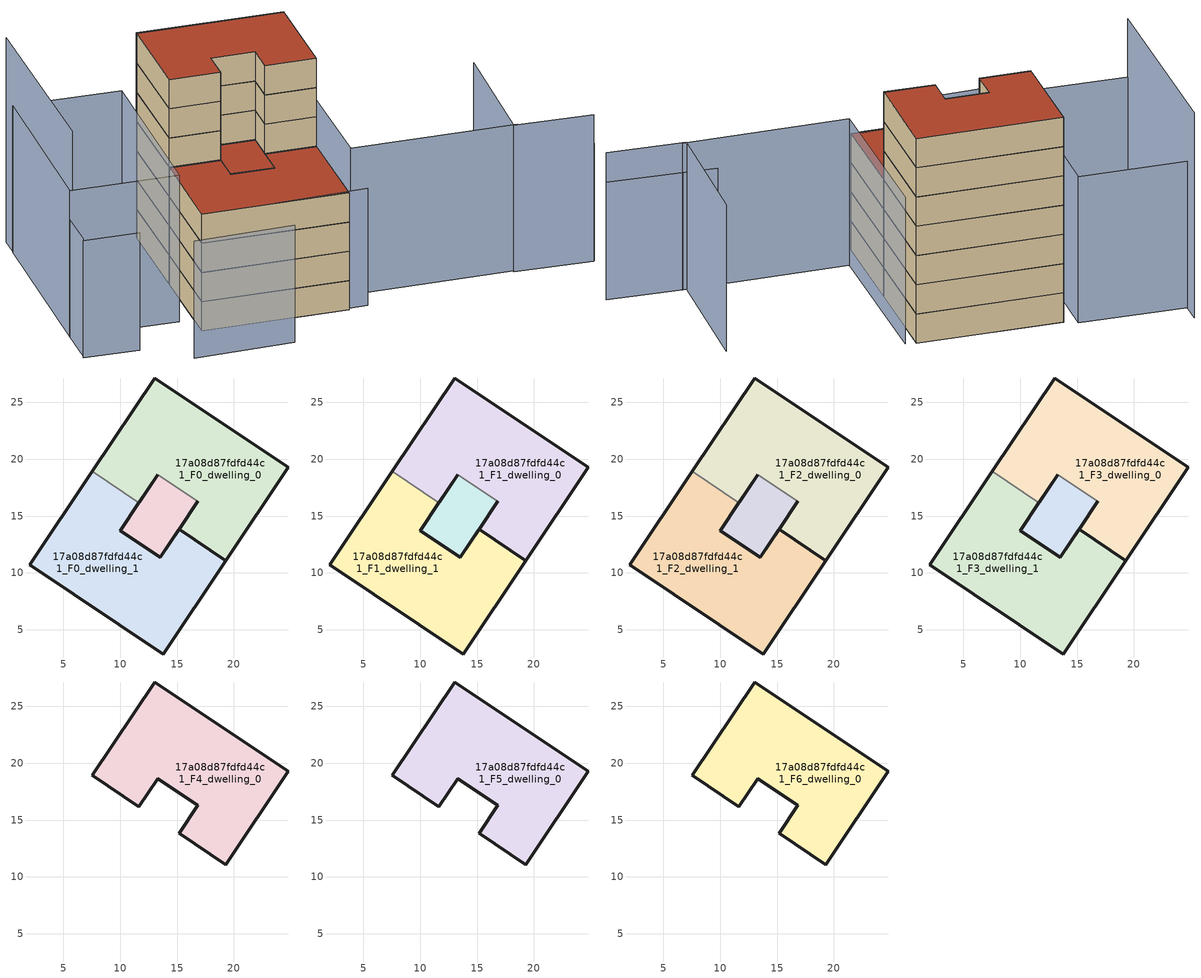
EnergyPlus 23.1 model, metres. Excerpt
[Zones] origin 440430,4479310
17a08d87fdfd44c1_F0_dwelling_0
 floor ground (EU_floor_Construction): 19.29,11.08 24.77,19.28 13.02,27.13 7.54,18.93 11.65,16.18 13.3,18.64 16.82,16.29 15.18,13.82 z0
 wall outside (EU_wall_Construction): 13.3,18.64 11.65,16.18 / 7.54,18.93 13.02,27.13 24.77,19.28 19.29,11.08 15.18,13.82 16.82,16.29 z0:3
 wall to 17a08d87fdfd44c1_F0_circulation (EU_wall_Construction): 16.82,16.29 13.3,18.64 z0:3
 wall to 17a08d87fdfd44c1_F0_dwelling_1 (EU_wall_Construction): 11.65,16.18 7.54,18.93 z0:3
17a08d87fdfd44c1_F0_dwelling_1
 floor ground (EU_floor_Construction): 13.81,2.87 19.29,11.08 15.18,13.82 13.53,11.36 10.01,13.72 11.65,16.18 7.54,18.93 2.06,10.72 z0
 wall outside (EU_wall_Construction): 11.65,16.18 10.01,13.72 13.53,11.36 15.18,13.82 19.29,11.08 13.81,2.87 2.06,10.72 7.54,18.93 z0:3
17a08d87fdfd44c1_F0_circulation
 floor ground (EU_floor_Construction): 13.53,11.36 16.82,16.29 13.3,18.64 10.01,13.72 z0
 wall outside (EU_wall_Construction): 16.82,16.29 13.53,11.36 10.01,13.72 13.3,18.64 z0:3
17a08d87fdfd44c1_F1_dwelling_0
 floor to 17a08d87fdfd44c1_F0_dwelling_0 (EU_floor_Construction): 19.29,11.08 24.77,19.28 13.02,27.13 7.54,18.93 11.65,16.18 13.3,18.64 16.82,16.29 15.18,13.82 z3
 wall outside (EU_wall_Construction): 13.3,18.64 11.65,16.18 / 7.54,18.93 13.02,27.13 24.77,19.28 19.29,11.08 15.18,13.82 16.82,16.29 z3:6
 wall to 17a08d87fdfd44c1_F1_circulation (EU_wall_Construction): 16.82,16.29 13.3,18.64 z3:6
 wall to 17a08d87fdfd44c1_F1_dwelling_1 (EU_wall_Construction): 11.65,16.18 7.54,18.93 z3:6
17a08d87fdfd44c1_F1_dwelling_1
 floor to 17a08d87fdfd44c1_F0_dwelling_1 (EU_floor_Construction): 13.81,2.87 19.29,11.08 15.18,13.82 13.53,11.36 10.01,13.72 11.65,16.18 7.54,18.93 2.06,10.72 z3
 wall outside (EU_wall_Construction): 11.65,16.18 10.01,13.72 13.53,11.36 15.18,13.82 19.29,11.08 13.81,2.87 2.06,10.72 7.54,18.93 z3:6
17a08d87fdfd44c1_F1_circulation
 floor to 17a08d87fdfd44c1_F0_circulation (EU_floor_Construction): 13.53,11.36 16.82,16.29 13.3,18.64 10.01,13.72 z3
 wall outside (EU_wall_Construction): 16.82,16.29 13.53,11.36 10.01,13.72 13.3,18.64 z3:6
17a08d87fdfd44c1_F2_dwelling_0
 floor to 17a08d87fdfd44c1_F1_dwelling_0 (EU_floor_Construction): 19.29,11.08 24.77,19.28 13.02,27.13 7.54,18.93 11.65,16.18 13.3,18.64 16.82,16.29 15.18,13.82 z6
 wall outside (EU_wall_Construction): 13.3,18.64 11.65,16.18 / 7.54,18.93 13.02,27.13 24.77,19.28 19.29,11.08 15.18,13.82 16.82,16.29 z6:9
 wall to 17a08d87fdfd44c1_F2_circulation (EU_wall_Construction): 16.82,16.29 13.3,18.64 z6:9
 wall to 17a08d87fdfd44c1_F2_dwelling_1 (EU_wall_Construction): 11.65,16.18 7.54,18.93 z6:9
17a08d87fdfd44c1_F2_dwelling_1
 floor to 17a08d87fdfd44c1_F1_dwelling_1 (EU_floor_Construction): 13.81,2.87 19.29,11.08 15.18,13.82 13.53,11.36 10.01,13.72 11.65,16.18 7.54,18.93 2.06,10.72 z6
 wall outside (EU_wall_Construction): 11.65,16.18 10.01,13.72 13.53,11.36 15.18,13.82 19.29,11.08 13.81,2.87 2.06,10.72 7.54,18.93 z6:9
17a08d87fdfd44c1_F2_circulation
 floor to 17a08d87fdfd44c1_F1_circulation (EU_floor_Construction): 13.53,11.36 16.82,16.29 13.3,18.64 10.01,13.72 z6
 wall outside (EU_wall_Construction): 16.82,16.29 13.53,11.36 10.01,13.72 13.3,18.64 z6:9
17a08d87fdfd44c1_F3_dwelling_0
 floor to 17a08d87fdfd44c1_F2_dwelling_0 (EU_floor_Construction): 19.29,11.08 24.77,19.28 13.02,27.13 7.54,18.93 11.65,16.18 13.3,18.64 16.82,16.29 15.18,13.82 z9
 wall outside (EU_wall_Construction): 13.3,18.64 11.65,16.18 / 7.54,18.93 13.02,27.13 24.77,19.28 19.29,11.08 15.18,13.82 16.82,16.29 z9:12
 wall to 17a08d87fdfd44c1_F3_circulation (EU_wall_Construction): 16.82,16.29 13.3,18.64 z9:12
 wall to 17a08d87fdfd44c1_F3_dwelling_1 (EU_wall_Construction): 11.65,16.18 7.54,18.93 z9:12
17a08d87fdfd44c1_F3_dwelling_1
 floor to 17a08d87fdfd44c1_F2_dwelling_1 (EU_floor_Construction): 13.81,2.87 19.29,11.08 15.18,13.82 13.53,11.36 10.01,13.72 11.65,16.18 7.54,18.93 2.06,10.72 z9
 wall outside (EU_wall_Construction): 11.65,16.18 10.01,13.72 13.53,11.36 15.18,13.82 19.29,11.08 13.81,2.87 2.06,10.72 7.54,18.93 z9:12
 roof outside (EU_roof_Construction): 15.18,13.82 19.29,11.08 13.81,2.87 2.06,10.72 7.54,18.93 11.65,16.18 10.01,13.72 13.53,11.36 z12
17a08d87fdfd44c1_F3_circulation
 floor to 17a08d87fdfd44c1_F2_circulation (EU_floor_Construction): 13.53,11.36 16.82,16.29 13.3,18.64 10.01,13.72 z9
 wall outside (EU_wall_Construction): 16.82,16.29 13.53,11.36 10.01,13.72 13.3,18.64 z9:12
 roof outside (EU_roof_Construction): 16.82,16.29 13.53,11.36 10.01,13.72 13.3,18.64 z12
17a08d87fdfd44c1_F4_dwelling_0
 floor to 17a08d87fdfd44c1_F3_dwelling_0 (EU_floor_Construction): 19.29,11.08 24.77,19.28 13.02,27.13 7.54,18.93 11.65,16.18 13.3,18.64 16.82,16.29 15.18,13.82 z12
 wall outside (EU_wall_Construction): 15.18,13.82 16.82,16.29 13.3,18.64 11.65,16.18 7.54,18.93 13.02,27.13 24.77,19.28 19.29,11.08 15.18,13.82 z12:15
17a08d87fdfd44c1_F5_dwelling_0
 floor to 17a08d87fdfd44c1_F4_dwelling_0 (EU_floor_Construction): 19.29,11.08 24.77,19.28 13.02,27.13 7.54,18.93 11.65,16.18 13.3,18.64 16.82,16.29 15.18,13.82 z15
 wall outside (EU_wall_Construction): 15.18,13.82 16.82,16.29 13.3,18.64 11.65,16.18 7.54,18.93 13.02,27.13 24.77,19.28 19.29,11.08 15.18,13.82 z15:18
17a08d87fdfd44c1_F6_dwelling_0
 floor to 17a08d87fdfd44c1_F5_dwelling_0 (EU_floor_Construction): 19.29,11.08 24.77,19.28 13.02,27.13 7.54,18.93 11.65,16.18 13.3,18.64 16.82,16.29 15.18,13.82 z18
 wall outside (EU_wall_Construction): 15.18,13.82 16.82,16.29 13.3,18.64 11.65,16.18 7.54,18.93 13.02,27.13 24.77,19.28 19.29,11.08 15.18,13.82 z18:21
 roof outside (EU_roof_Construction): 24.77,19.28 19.29,11.08 15.18,13.82 16.82,16.29 13.3,18.64 11.65,16.18 7.54,18.93 13.02,27.13 z21
shading: 26.89,-2.25 35.53,-8.41 / 7.95,6.79 15.55,2.12 / -2.67,7.86 5.6,2.72 / -8.9,15.81 -4.46,12.8 / -6.37,19.41 -8.62,16.06 z0:12; 35.41,-8.45 29.21,-4.06 / 29.21,-4.06 36.8,6.67 / 29.6,-4.19 16.27,4.67 / 16.27,4.67 25.46,18.51 / -6.37,19.41 3.71,34.14 / 3.71,34.14 12.32,28.25 / 12.32,28.25 2.24,13.52 / 2.24,13.52 -6.37,19.41 z0:15; 4.88,35.86 -6.16,19.35 z0:21
[Building]
EU S2 Campaign: North Axis=0; Terrain=City; Solar Distribution=FullExterior
[Site:Location]
Madrid: Latitude=40.5; Longitude=-3.5; Time Zone=1; Elevation=609
[SizingPeriod:WeatherFileDays]
AnnualSizingPeriod: Begin Month=1; Begin Day of Month=1; End Month=12; End Day of Month=31; Day of Week for Start Day=Monday; Use Weather File Daylight Saving Period=No; Use Weather File Rain and Snow Indicators=No
[MATERIAL]
EU_InternalMass_Material: Roughness=MediumRough; Thickness=0.1; Conductivity=1; Density=1800; Specific Heat=900; Thermal Absorptance=0.9; Solar Absorptance=0.7; Visible Absorptance=0.7
[MATERIAL:NOMASS] Roughness=MediumRough; Thermal Absorptance=0.9; Solar Absorptance=0.7; Visible Absorptance=0.7
Name | Thermal Resistance
EU_wall_NoMass | 1.60022
EU_roof_NoMass | 1.57597
EU_floor_NoMass | 0.470652
[CONSTRUCTION]
EU_wall_Construction: EU_wall_NoMass
EU_roof_Construction: EU_roof_NoMass
EU_floor_Construction: EU_floor_NoMass
EU_InternalMass_Construction: EU_InternalMass_Material
[ZONE] Type=1; Multiplier=1; Ceiling Height=autocalculate; Floor Area=autocalculate; Part of Total Floor Area=Yes
Name | Volume
17a08d87fdfd44c1_F0_dwelling_0 | 380.773
17a08d87fdfd44c1_F1_dwelling_0; 17a08d87fdfd44c1_F2_dwelling_0; 17a08d87fdfd44c1_F3_dwelling_0; 17a08d87fdfd44c1_F4_dwelling_0; 17a08d87fdfd44c1_F5_dwelling_0; 17a08d87fdfd44c1_F6_dwelling_0 | 380.771
17a08d87fdfd44c1_F0_dwelling_1; 17a08d87fdfd44c1_F1_dwelling_1; 17a08d87fdfd44c1_F2_dwelling_1; 17a08d87fdfd44c1_F3_dwelling_1 | 380.766
17a08d87fdfd44c1_F0_circulation | 75.3124
17a08d87fdfd44c1_F1_circulation; 17a08d87fdfd44c1_F2_circulation; 17a08d87fdfd44c1_F3_circulation | 75.312
[INTERNALMASS] Construction=EU_InternalMass_Construction
Name | Zone or ZoneList | Surface Area
17a08d87fdfd44c1_F0_dwelling_0_EU_InternalMass | 17a08d87fdfd44c1_F0_dwelling_0 | 126.924
17a08d87fdfd44c1_F0_dwelling_1_EU_InternalMass | 17a08d87fdfd44c1_F0_dwelling_1 | 126.924
17a08d87fdfd44c1_F1_dwelling_0_EU_InternalMass | 17a08d87fdfd44c1_F1_dwelling_0 | 126.924
17a08d87fdfd44c1_F1_dwelling_1_EU_InternalMass | 17a08d87fdfd44c1_F1_dwelling_1 | 126.924
17a08d87fdfd44c1_F2_dwelling_0_EU_InternalMass | 17a08d87fdfd44c1_F2_dwelling_0 | 126.924
17a08d87fdfd44c1_F2_dwelling_1_EU_InternalMass | 17a08d87fdfd44c1_F2_dwelling_1 | 126.924
17a08d87fdfd44c1_F3_dwelling_0_EU_InternalMass | 17a08d87fdfd44c1_F3_dwelling_0 | 126.924
17a08d87fdfd44c1_F3_dwelling_1_EU_InternalMass | 17a08d87fdfd44c1_F3_dwelling_1 | 126.924
17a08d87fdfd44c1_F4_dwelling_0_EU_InternalMass | 17a08d87fdfd44c1_F4_dwelling_0 | 278.765
17a08d87fdfd44c1_F5_dwelling_0_EU_InternalMass | 17a08d87fdfd44c1_F5_dwelling_0 | 278.765
17a08d87fdfd44c1_F6_dwelling_0_EU_InternalMass | 17a08d87fdfd44c1_F6_dwelling_0 | 278.765
[OTHEREQUIPMENT] Fuel Type=Electricity; Design Level Calculation Method=Watts/Area; Power per Zone Floor Area=1; Fraction Latent=0; Fraction Radiant=0; Fraction Lost=0; Carbon Dioxide Generation Rate=0; EndUse Subcategory=EU_Step8_InternalGains
Name | Zone or ZoneList or Space or SpaceList | Schedule
EU_Step8_InternalGain_17a08d87fdfd44c1_F0_dwelling_0_f000 | 17a08d87fdfd44c1_F0_dwelling_0 | EU_Step8_GainSchedule_17a08d87fdfd44c1_F0_dwelling_0_f000
EU_Step8_InternalGain_17a08d87fdfd44c1_F0_dwelling_1_f000 | 17a08d87fdfd44c1_F0_dwelling_1 | EU_Step8_GainSchedule_17a08d87fdfd44c1_F0_dwelling_1_f000
EU_Step8_InternalGain_17a08d87fdfd44c1_F1_dwelling_0_f000 | 17a08d87fdfd44c1_F1_dwelling_0 | EU_Step8_GainSchedule_17a08d87fdfd44c1_F1_dwelling_0_f000
EU_Step8_InternalGain_17a08d87fdfd44c1_F1_dwelling_1_f000 | 17a08d87fdfd44c1_F1_dwelling_1 | EU_Step8_GainSchedule_17a08d87fdfd44c1_F1_dwelling_1_f000
EU_Step8_InternalGain_17a08d87fdfd44c1_F2_dwelling_0_f000 | 17a08d87fdfd44c1_F2_dwelling_0 | EU_Step8_GainSchedule_17a08d87fdfd44c1_F2_dwelling_0_f000
EU_Step8_InternalGain_17a08d87fdfd44c1_F2_dwelling_1_f000 | 17a08d87fdfd44c1_F2_dwelling_1 | EU_Step8_GainSchedule_17a08d87fdfd44c1_F2_dwelling_1_f000
EU_Step8_InternalGain_17a08d87fdfd44c1_F3_dwelling_0_f000 | 17a08d87fdfd44c1_F3_dwelling_0 | EU_Step8_GainSchedule_17a08d87fdfd44c1_F3_dwelling_0_f000
EU_Step8_InternalGain_17a08d87fdfd44c1_F3_dwelling_1_f000 | 17a08d87fdfd44c1_F3_dwelling_1 | EU_Step8_GainSchedule_17a08d87fdfd44c1_F3_dwelling_1_f000
EU_Step8_InternalGain_17a08d87fdfd44c1_F4_dwelling_0_f000 | 17a08d87fdfd44c1_F4_dwelling_0 | EU_Step8_GainSchedule_17a08d87fdfd44c1_F4_dwelling_0_f000
EU_Step8_InternalGain_17a08d87fdfd44c1_F5_dwelling_0_f000 | 17a08d87fdfd44c1_F5_dwelling_0 | EU_Step8_GainSchedule_17a08d87fdfd44c1_F5_dwelling_0_f000
EU_Step8_InternalGain_17a08d87fdfd44c1_F6_dwelling_0_f000 | 17a08d87fdfd44c1_F6_dwelling_0 | EU_Step8_GainSchedule_17a08d87fdfd44c1_F6_dwelling_0_f000
[ZONEINFILTRATION:DESIGNFLOWRATE] Schedule=EU_AlwaysOn; Design Flow Rate Calculation Method=Flow/Area; Flow Rate per Floor Area=0.0005; Constant Term Coefficient=1; Temperature Term Coefficient=0; Velocity Term Coefficient=0; Velocity Squared Term Coefficient=0
Name | Zone or ZoneList or Space or SpaceList
EU_Circulation_Infiltration_17a08d87fdfd44c1_F0_circulation | 17a08d87fdfd44c1_F0_circulation
EU_Circulation_Infiltration_17a08d87fdfd44c1_F1_circulation | 17a08d87fdfd44c1_F1_circulation
EU_Circulation_Infiltration_17a08d87fdfd44c1_F2_circulation | 17a08d87fdfd44c1_F2_circulation
EU_Circulation_Infiltration_17a08d87fdfd44c1_F3_circulation | 17a08d87fdfd44c1_F3_circulation
[ZONEVENTILATION:DESIGNFLOWRATE] Schedule=EU_AlwaysOn; Design Flow Rate Calculation Method=AirChanges/Hour; Air Changes per Hour=0.480704; Ventilation Type=Natural; Fan Pressure Rise=0; Fan Total Efficiency=1; Constant Term Coefficient=1; Temperature Term Coefficient=0; Velocity Term Coefficient=0; Velocity Squared Term Coefficient=0; Minimum Indoor Temperature=-100; Maximum Indoor Temperature=100; Delta Temperature=-100; Minimum Outdoor Temperature=-100; Maximum Outdoor Temperature=100; Maximum Wind Speed=40
Name | Zone or ZoneList or Space or SpaceList
EU_ConstantAir_17a08d87fdfd44c1_F0_dwelling_0 | 17a08d87fdfd44c1_F0_dwelling_0
EU_ConstantAir_17a08d87fdfd44c1_F0_dwelling_1 | 17a08d87fdfd44c1_F0_dwelling_1
EU_ConstantAir_17a08d87fdfd44c1_F1_dwelling_0 | 17a08d87fdfd44c1_F1_dwelling_0
EU_ConstantAir_17a08d87fdfd44c1_F1_dwelling_1 | 17a08d87fdfd44c1_F1_dwelling_1
EU_ConstantAir_17a08d87fdfd44c1_F2_dwelling_0 | 17a08d87fdfd44c1_F2_dwelling_0
EU_ConstantAir_17a08d87fdfd44c1_F2_dwelling_1 | 17a08d87fdfd44c1_F2_dwelling_1
EU_ConstantAir_17a08d87fdfd44c1_F3_dwelling_0 | 17a08d87fdfd44c1_F3_dwelling_0
EU_ConstantAir_17a08d87fdfd44c1_F3_dwelling_1 | 17a08d87fdfd44c1_F3_dwelling_1
EU_ConstantAir_17a08d87fdfd44c1_F4_dwelling_0 | 17a08d87fdfd44c1_F4_dwelling_0
EU_ConstantAir_17a08d87fdfd44c1_F5_dwelling_0 | 17a08d87fdfd44c1_F5_dwelling_0
EU_ConstantAir_17a08d87fdfd44c1_F6_dwelling_0 | 17a08d87fdfd44c1_F6_dwelling_0
[HVACTEMPLATE:THERMOSTAT] Constant Heating Setpoint=20; Constant Cooling Setpoint=50
EU_HeatOnly_17a08d87fdfd44c1_F0_dwelling_0; EU_HeatOnly_17a08d87fdfd44c1_F0_dwelling_1; EU_HeatOnly_17a08d87fdfd44c1_F1_dwelling_0; EU_HeatOnly_17a08d87fdfd44c1_F1_dwelling_1; EU_HeatOnly_17a08d87fdfd44c1_F2_dwelling_0; EU_HeatOnly_17a08d87fdfd44c1_F2_dwelling_1; EU_HeatOnly_17a08d87fdfd44c1_F3_dwelling_0; EU_HeatOnly_17a08d87fdfd44c1_F3_dwelling_1; EU_HeatOnly_17a08d87fdfd44c1_F4_dwelling_0; EU_HeatOnly_17a08d87fdfd44c1_F5_dwelling_0; EU_HeatOnly_17a08d87fdfd44c1_F6_dwelling_0
[HVACTEMPLATE:ZONE:IDEALLOADSAIRSYSTEM] System Availability Schedule=EU_AlwaysOn; Maximum Heating Supply Air Temperature=50; Minimum Cooling Supply Air Temperature=13; Maximum Heating Supply Air Humidity Ratio=0.0156; Minimum Cooling Supply Air Humidity Ratio=0.0077; Heating Limit=NoLimit; Cooling Limit=NoLimit; Heating Availability Schedule=EU_AlwaysOn; Cooling Availability Schedule=EU_CoolingOff; Dehumidification Control Type=ConstantSensibleHeatRatio; Cooling Sensible Heat Ratio=0.7; Dehumidification Setpoint=60; Humidification Control Type=None; Humidification Setpoint=30; Outdoor Air Method=None; Outdoor Air Flow Rate per Person=0.00944; Outdoor Air Flow Rate per Zone Floor Area=0; Outdoor Air Flow Rate per Zone=0; Demand Controlled Ventilation Type=None; Outdoor Air Economizer Type=NoEconomizer; Heat Recovery Type=None; Sensible Heat Recovery Effectiveness=0.7; Latent Heat Recovery Effectiveness=0.65
Name | Template Thermostat
17a08d87fdfd44c1_F0_dwelling_0 | EU_HeatOnly_17a08d87fdfd44c1_F0_dwelling_0
17a08d87fdfd44c1_F0_dwelling_1 | EU_HeatOnly_17a08d87fdfd44c1_F0_dwelling_1
17a08d87fdfd44c1_F1_dwelling_0 | EU_HeatOnly_17a08d87fdfd44c1_F1_dwelling_0
17a08d87fdfd44c1_F1_dwelling_1 | EU_HeatOnly_17a08d87fdfd44c1_F1_dwelling_1
17a08d87fdfd44c1_F2_dwelling_0 | EU_HeatOnly_17a08d87fdfd44c1_F2_dwelling_0
17a08d87fdfd44c1_F2_dwelling_1 | EU_HeatOnly_17a08d87fdfd44c1_F2_dwelling_1
17a08d87fdfd44c1_F3_dwelling_0 | EU_HeatOnly_17a08d87fdfd44c1_F3_dwelling_0
17a08d87fdfd44c1_F3_dwelling_1 | EU_HeatOnly_17a08d87fdfd44c1_F3_dwelling_1
17a08d87fdfd44c1_F4_dwelling_0 | EU_HeatOnly_17a08d87fdfd44c1_F4_dwelling_0
17a08d87fdfd44c1_F5_dwelling_0 | EU_HeatOnly_17a08d87fdfd44c1_F5_dwelling_0
17a08d87fdfd44c1_F6_dwelling_0 | EU_HeatOnly_17a08d87fdfd44c1_F6_dwelling_0
[SIZING:ZONE] Zone Cooling Design Supply Air Temperature Input Method=SupplyAirTemperature; Zone Cooling Design Supply Air Temperature=13; Zone Heating Design Supply Air Temperature Input Method=SupplyAirTemperature; Zone Heating Design Supply Air Temperature=50; Zone Cooling Design Supply Air Humidity Ratio=0.008; Zone Heating Design Supply Air Humidity Ratio=0.008; Cooling Design Air Flow Method=DesignDay; Cooling Design Air Flow Rate=0; Cooling Minimum Air Flow per Zone Floor Area=0.000762; Cooling Minimum Air Flow=0; Cooling Minimum Air Flow Fraction=0.2; Heating Design Air Flow Method=DesignDay; Heating Design Air Flow Rate=0; Heating Maximum Air Flow per Zone Floor Area=0.002032; Heating Maximum Air Flow=0.141576; Heating Maximum Air Flow Fraction=0.3; Account for Dedicated Outdoor Air System=No; Dedicated Outdoor Air System Control Strategy=NeutralSupplyAir; Dedicated Outdoor Air Low Setpoint Temperature for Design=autosize; Dedicated Outdoor Air High Setpoint Temperature for Design=autosize; Zone Load Sizing Method=Sensible Load Only No Latent Load; Zone Latent Cooling Design Supply Air Humidity Ratio Input Method=HumidityRatioDifference; Zone Cooling Design Supply Air Humidity Ratio Difference=0.005; Zone Latent Heating Design Supply Air Humidity Ratio Input Method=HumidityRatioDifference; Zone Humidification Design Supply Air Humidity Ratio Difference=0.005
17a08d87fdfd44c1_F0_dwelling_0; 17a08d87fdfd44c1_F0_dwelling_1; 17a08d87fdfd44c1_F1_dwelling_0; 17a08d87fdfd44c1_F1_dwelling_1; 17a08d87fdfd44c1_F2_dwelling_0; 17a08d87fdfd44c1_F2_dwelling_1; 17a08d87fdfd44c1_F3_dwelling_0; 17a08d87fdfd44c1_F3_dwelling_1; 17a08d87fdfd44c1_F4_dwelling_0; 17a08d87fdfd44c1_F5_dwelling_0; 17a08d87fdfd44c1_F6_dwelling_0
[SCHEDULE:CONSTANT]
Name | Hourly Value
EU_AlwaysOn | 1
EU_CoolingOff | 0
[SCHEDULE:FILE] Column Number=1; Rows to Skip at Top=0; Number of Hours of Data=8760; Column Separator=Comma; Interpolate to Timestep=No; Minutes per Item=60; Adjust Schedule for Daylight Savings=Yes
Name | File
EU_Step8_GainSchedule_17a08d87fdfd44c1_F0_dwelling_0_f000 | ../../schedules/17a08d87fdfd44c1/17a08d87fdfd44c1_F0_dwelling_0_f000_gain.csv
EU_Step8_GainSchedule_17a08d87fdfd44c1_F0_dwelling_1_f000 | ../../schedules/17a08d87fdfd44c1/17a08d87fdfd44c1_F0_dwelling_1_f000_gain.csv
EU_Step8_GainSchedule_17a08d87fdfd44c1_F1_dwelling_0_f000 | ../../schedules/17a08d87fdfd44c1/17a08d87fdfd44c1_F1_dwelling_0_f000_gain.csv
EU_Step8_GainSchedule_17a08d87fdfd44c1_F1_dwelling_1_f000 | ../../schedules/17a08d87fdfd44c1/17a08d87fdfd44c1_F1_dwelling_1_f000_gain.csv
EU_Step8_GainSchedule_17a08d87fdfd44c1_F2_dwelling_0_f000 | ../../schedules/17a08d87fdfd44c1/17a08d87fdfd44c1_F2_dwelling_0_f000_gain.csv
EU_Step8_GainSchedule_17a08d87fdfd44c1_F2_dwelling_1_f000 | ../../schedules/17a08d87fdfd44c1/17a08d87fdfd44c1_F2_dwelling_1_f000_gain.csv
EU_Step8_GainSchedule_17a08d87fdfd44c1_F3_dwelling_0_f000 | ../../schedules/17a08d87fdfd44c1/17a08d87fdfd44c1_F3_dwelling_0_f000_gain.csv
EU_Step8_GainSchedule_17a08d87fdfd44c1_F3_dwelling_1_f000 | ../../schedules/17a08d87fdfd44c1/17a08d87fdfd44c1_F3_dwelling_1_f000_gain.csv
EU_Step8_GainSchedule_17a08d87fdfd44c1_F4_dwelling_0_f000 | ../../schedules/17a08d87fdfd44c1/17a08d87fdfd44c1_F4_dwelling_0_f000_gain.csv
EU_Step8_GainSchedule_17a08d87fdfd44c1_F5_dwelling_0_f000 | ../../schedules/17a08d87fdfd44c1/17a08d87fdfd44c1_F5_dwelling_0_f000_gain.csv
EU_Step8_GainSchedule_17a08d87fdfd44c1_F6_dwelling_0_f000 | ../../schedules/17a08d87fdfd44c1/17a08d87fdfd44c1_F6_dwelling_0_f000_gain.csv
